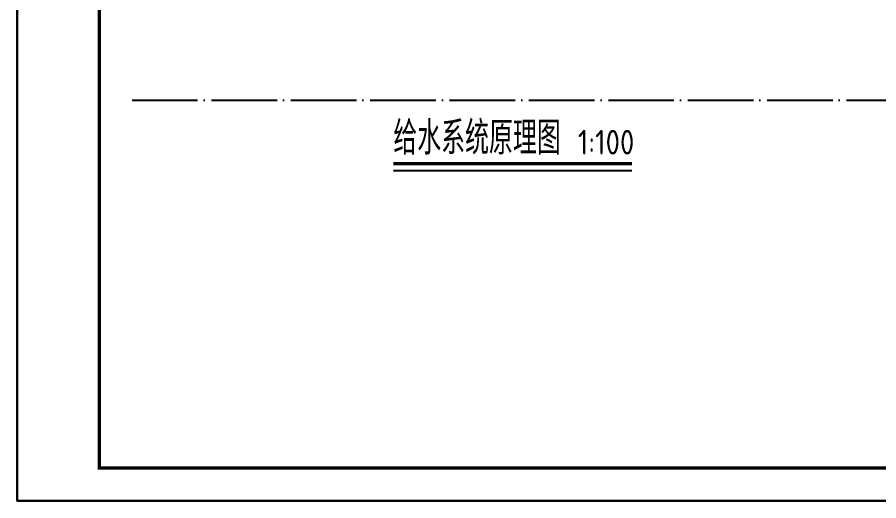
# Model space of a CAD drawing. Extents: x 27938 to 1507990, y 110129 to 923079.
# Drawn here: x 1189458 to 1215721, y 644286 to 659011 of the extents above; entities that cross this region are included whole.
import ezdxf

# ---------------------------------------------------------------- set-up
doc = ezdxf.new("R2010")
doc.units = 0
doc.header["$LTSCALE"] = 1000
doc.header["$MEASUREMENT"] = 0
doc.linetypes.add('DOTE', pattern=[2.42, 2, -0.2, 0.02, -0.2])
for name, color, linetype in [('DIM_SYMB', 3, 'Continuous'), ('TWT', 7, 'Continuous'), ('TWT_TITLE', 7, 'Continuous'), ('图框', 140, 'Continuous')]:
    doc.layers.add(name, color=color, linetype=linetype)
doc.styles.get("Standard").update_dxf_attribs({"font": 'gbenor.shx', "bigfont": 'gbcbig.shx'})

msp = doc.modelspace()

# ---------------------------------------------------------------- linework, layer by layer
at = {"layer": 'DIM_SYMB', "const_width": 105}
msp.add_lwpolyline([(1200923.2, 654553.4), (1208196.8, 654553.4)], dxfattribs=at)
at = {"layer": 'DIM_SYMB'}
msp.add_lwpolyline([(1200923.2, 654343.4), (1208196.8, 654343.4)], dxfattribs=at)
at = {"layer": 'TWT', "color": 8, "linetype": 'DOTE'}
msp.add_line((1192957.9, 656485.9), (1304719.7, 656485.9), dxfattribs=at)
at = {"layer": 'TWT_TITLE'}
msp.add_lwpolyline([(1189457.9, 644285.9), (1315557.9, 644285.9), (1315557.9, 703685.9), (1189457.9, 703685.9)], close=True, dxfattribs=at)
at = {"layer": 'TWT_TITLE', "const_width": 100}
msp.add_lwpolyline([(1191957.9, 645285.9), (1314557.9, 645285.9), (1314557.9, 702685.9), (1191957.9, 702685.9)], close=True, dxfattribs=at)
at = {"layer": '图框'}
msp.add_lwpolyline([(1189457.9, 703685.9), (1315557.9, 703685.9), (1315557.9, 644285.9), (1189457.9, 644285.9)], close=True, dxfattribs=at)
msp.add_lwpolyline([(1189457.9, 703685.9), (1315557.9, 703685.9), (1315557.9, 644285.9), (1189457.9, 644285.9)], close=True, dxfattribs=at)
at = {"layer": '图框', "const_width": 100}
msp.add_lwpolyline([(1314557.9, 645285.9), (1314557.9, 702685.9), (1191957.9, 702685.9), (1191957.9, 645285.9)], close=True, dxfattribs=at)

# ---------------------------------------------------------------- texts
at = {"layer": 'DIM_SYMB', "color": 7}
for s, height, p in [('给水系统原理图', 1012.77, (1200923.2, 654830.4)), ('1:100', 750, (1206546.3, 654830.4))]:
    msp.add_text(s, height=height, dxfattribs=at).set_placement(p)

doc.saveas('drawing.dxf')
